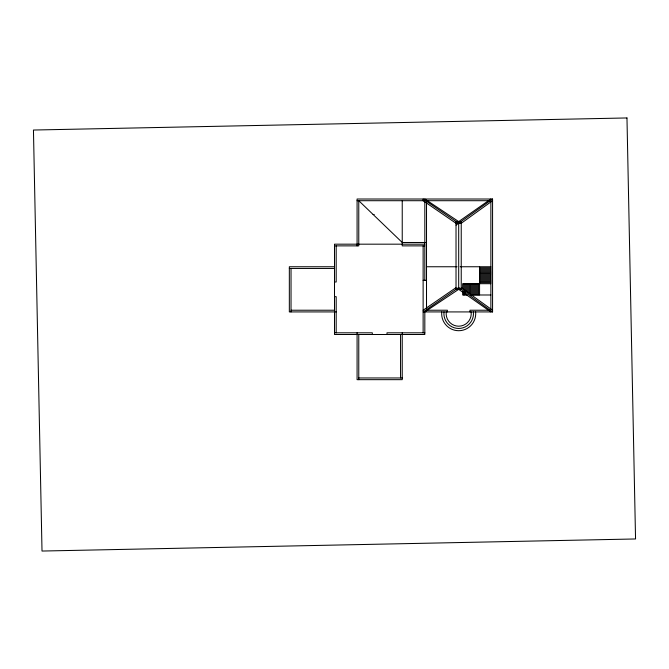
<?xml version="1.0" encoding="UTF-8"?>
<svg xmlns="http://www.w3.org/2000/svg" width="669" height="669" viewBox="0 0 669 669"><rect width="100%" height="100%" fill="white"/><g stroke="black" fill="none" stroke-linecap="round" stroke-linejoin="round"><path stroke-width="1" d="M492.568 311.921L458.691 287.511L423.126 311.921L492.568 311.921L492.568 199.019L456.024 225.119M492.568 200.708L461.234 223.287L456.024 223.287L423.126 200.708L423.126 199.019L458.691 223.287M490.87 311.921L458.691 289.343L458.691 221.598L490.87 199.019M423.126 310.224L456.024 287.645M458.691 289.343L424.823 311.921L424.823 334.5L334.5 334.5L334.5 244.177L424.823 244.177M492.568 199.019L357.079 199.019L357.079 245.874M357.079 200.708L423.795 200.708M426.513 200.708L489.833 200.708M373.101 214.481L374.23 214.481M426.513 242.487L402.236 242.487L358.768 200.708L358.768 245.874L334.5 245.874M424.823 245.874L402.236 245.874L402.236 200.708M334.5 266.755L289.334 266.755L289.334 311.921L336.189 311.921M426.513 266.755L457.078 266.755M460.138 266.755L490.87 266.755M479.581 267.884L490.87 267.884M289.334 268.453L334.5 268.453M479.581 269.013L490.87 269.013M479.581 270.142L490.87 270.142M479.581 271.279L490.87 271.279M479.581 272.408L490.87 272.408M479.581 273.537L490.87 273.537M479.581 274.666L490.87 274.666M479.581 275.795L490.87 275.795M479.581 276.924L490.87 276.924M479.581 278.053L490.87 278.053M479.581 279.182L490.87 279.182M423.126 280.311L426.513 280.311M479.581 280.311L490.87 280.311M479.581 281.44L490.87 281.44M334.5 282L336.189 282L336.189 245.874M479.581 282.569L490.87 282.569M490.87 283.698L462.647 283.698L462.647 288.832M467.163 294.987L462.647 294.987L462.647 291.91M490.87 294.987L470.55 294.987L470.55 283.698M334.5 296.676L336.189 296.676L336.189 332.811M291.032 310.224L334.5 310.224M426.513 310.224L447.402 310.224L447.402 311.921M489.825 310.224L469.981 310.224L469.981 311.921M334.5 332.811L372.315 332.811L372.315 334.5M424.823 332.811L387 332.811L387 334.5M358.768 377.968L402.236 377.968M424.823 199.019L458.691 221.598M461.234 287.645L492.568 310.224M490.87 200.708L490.87 309.212M479.581 266.755L479.564 294.996M478.452 283.698L478.452 294.996M477.323 283.698L477.323 294.987M476.194 283.698L476.194 294.987M475.065 283.698L475.065 294.987M473.936 283.698L473.936 294.987M472.807 283.698L472.807 294.987M471.678 283.698L471.678 294.987M469.421 283.698L469.421 293.959M468.292 283.698L468.292 292.938M467.163 283.698L467.163 291.91M466.034 283.698L466.034 291.91M464.905 283.698L464.905 290.881M464.905 292.938L464.905 294.987M463.776 283.698L463.776 289.853M463.776 291.91L463.776 294.987M426.513 202.799L426.513 308.25M424.823 200.708L424.823 280.311M423.126 245.874L423.126 332.811M402.236 332.811L402.236 379.666L357.079 379.666L357.079 332.811M400.547 334.5L400.547 377.968M358.768 334.5L358.768 379.666M291.032 268.453L291.032 311.921M475.626 311.921A17.026 17.026 0 0 1 458.691 330.712A17.026 17.026 0 0 1 441.757 311.921M473.368 311.921A14.785 14.785 0 0 1 458.691 328.454A14.785 14.785 0 0 1 444.015 311.921M471.11 311.921A12.544 12.544 0 0 1 458.691 326.196A12.544 12.544 0 0 1 446.273 311.921M626.97 117.953L33.45 130.037L42.013 551.047L635.55 538.963L626.97 117.953M461.234 221.598L456.024 221.598L456.024 289.343L461.234 289.343L461.234 221.598"/></g></svg>
